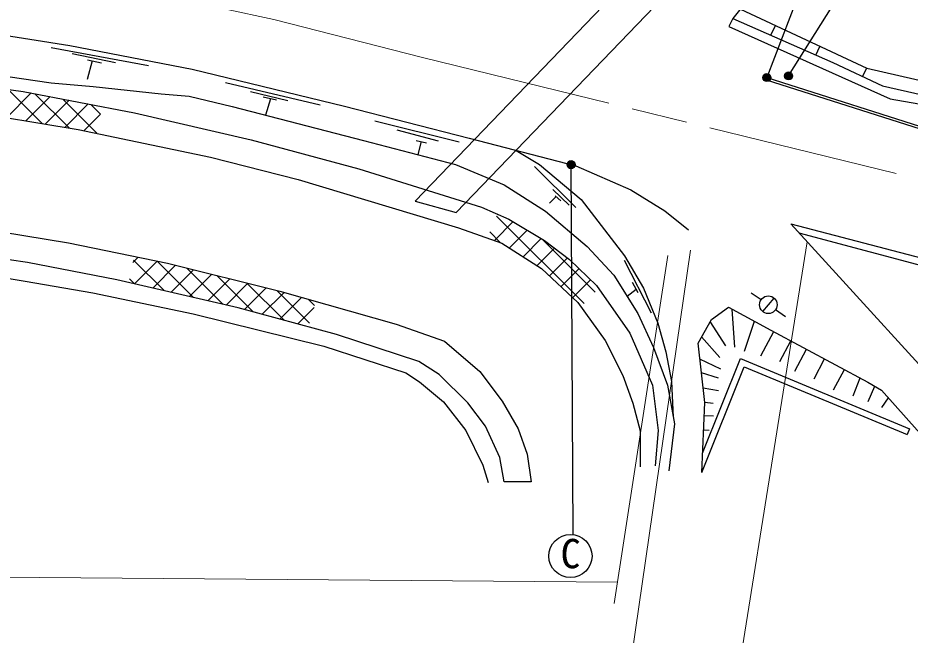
# Model space of a CAD drawing. Units: millimetres at full size, sheet at 1:1000; details may follow other scales. Extents: x -16678449 to 2543535, y -222173567 to 1714376.
# Drawn here: x 402120 to 457934, y 261573 to 300173 of the extents above; entities that cross this region are included whole.
import ezdxf
from ezdxf.enums import TextEntityAlignment as Align

# ---------------------------------------------------------------- set-up
doc = ezdxf.new("R2010")
doc.units = ezdxf.units.MM
doc.header["$LTSCALE"] = 1000
doc.linetypes.add('CHAIN', pattern=[18.5, 12, -1.5, 3.5, -1.5])
for name, color, linetype, lineweight in [('M-BGD', 7, 'Continuous', 25), ('M-BGD-EXST', 7, 'Continuous', 25), ('M-BMK', 2, 'CHAIN', 13), ('M-STR-HTXT', 7, 'Continuous', 13), ('M-STR-STR3', 7, 'Continuous', 25), ('M-STR-STRC', 7, 'Continuous', 25)]:
    doc.layers.add(name, color=color, linetype=linetype, lineweight=lineweight)
doc.styles.add('ＭＳ ゴシック', font='')
doc.styles.get('ＭＳ ゴシック').set_extended_font_data('MS Gothic')

msp = doc.modelspace()

# ---------------------------------------------------------------- hatches: boundary and pattern name
at = {"layer": 'M-BGD-EXST'}
for points in [[(449221, 296439, 0.41421), (448971, 296689, 0.41421), (448721, 296439, 1)], [(450583, 296541, 0.41421), (450333, 296791, 0.41421), (450083, 296541, 1)], [(436972, 290993, 0.41421), (436722, 291243, 0.41421), (436472, 290993, 1)]]:
    msp.add_hatch(color=256, dxfattribs=at).paths.add_polyline_path(points)

# ---------------------------------------------------------------- linework, layer by layer
at = {"layer": 'M-BGD'}
for p, q in [((449222, 299084), (449505, 299690)), ((404194, 298324), (410287, 297185)), ((452041, 297844), (452294, 298388)), ((405522, 297945), (408232, 297382)), ((406476, 297544), (407354, 297351)), ((406762, 297481), (406456, 296312)), ((454950, 296508), (455220, 297021)), ((415117, 296128), (421028, 294724)), ((402955, 295475), (401408, 293928)), ((401504, 295703), (403649, 293558)), ((403192, 295429), (405342, 293279)), ((416663, 295577), (419001, 295015)), ((404142, 295247), (402622, 293728)), ((405329, 295020), (403836, 293527)), ((404942, 295094), (407068, 292967)), ((406515, 294793), (405050, 293327)), ((406691, 294759), (407296, 294154)), ((417458, 295225), (418292, 295038)), ((417929, 295119), (417603, 294098)), ((407297, 294160), (406251, 293114)), ((424457, 293737), (429732, 292419)), ((425835, 293166), (428413, 292485)), ((427029, 292514), (427673, 292361)), ((427351, 292438), (427136, 291618)), ((434438, 290888), (437021, 288316)), ((435585, 289444), (436602, 288465)), ((435786, 289004), (435371, 288577)), ((435734, 289052), (436079, 288726)), ((432063, 287772), (437533, 282302)), ((432139, 287889), (432095, 287846)), ((433094, 287430), (431924, 286260)), ((433978, 286899), (432870, 285792)), ((431634, 286787), (432289, 286132)), ((434862, 286369), (433732, 285239)), ((434907, 286342), (438232, 283017)), ((435687, 285781), (434593, 284687)), ((409652, 285201), (409320, 284869)), ((409352, 285027), (411265, 283114)), ((410825, 284960), (409409, 283544)), ((411980, 284701), (410557, 283278)), ((410835, 284958), (413104, 282689)), ((436495, 285175), (435365, 284044)), ((440036, 285019), (441738, 281733)), ((413113, 284419), (411706, 283012)), ((412681, 284527), (414944, 282263)), ((414245, 284137), (412854, 282747)), ((437226, 284491), (436093, 283358)), ((409111, 283853), (409425, 283540)), ((415378, 283856), (414003, 282481)), ((414563, 284058), (416832, 281789)), ((416510, 283574), (415151, 282215)), ((416445, 283590), (418772, 281263)), ((437941, 283792), (436822, 282672)), ((440554, 283638), (440901, 283005)), ((417643, 283293), (416287, 281937)), ((418768, 283004), (417400, 281635)), ((418328, 283122), (420372, 281078)), ((440796, 283197), (440232, 282746)), ((419872, 282693), (418512, 281334)), ((420288, 282576), (420683, 282181)), ((448608, 282541), (447986, 282960)), ((448722, 281803), (449431, 282643)), ((420647, 282054), (419625, 281032)), ((446962, 279588), (446803, 281952)), ((449520, 281926), (450142, 281507)), ((446405, 279659), (445426, 281185)), ((447565, 279327), (448192, 281201)), ((446030, 278935), (444887, 280228)), ((448590, 279042), (449398, 280551)), ((449785, 278690), (450474, 279974)), ((450730, 278086), (451459, 279446)), ((446087, 278201), (444781, 278834)), ((451925, 277609), (452586, 278841)), ((445949, 277638), (444877, 277978)), ((453132, 276903), (453817, 278181)), ((454361, 276539), (454801, 277654)), ((445941, 276849), (444985, 277022)), ((455306, 276175), (455720, 277146)), ((456172, 275811), (456583, 276412)), ((445615, 276060), (445087, 276118)), ((445632, 275271), (445052, 275295)), ((445355, 274368), (445013, 274382)), ((457892, 274484), (457739, 274115))]:
    msp.add_line(p, q, dxfattribs=at)
for points in [[(454723, 309247), (447594, 301066), (446846, 300129), (446584, 299638), (456682, 295106), (459441, 294636), (475171, 290981), (505429, 283923), (529131, 278513), (547839, 274111), (557979, 271705)], [(323653, 299236), (332851, 299927), (343096, 300655), (354573, 301525), (361401, 301844), (366025, 301844), (372343, 301835), (380073, 301462), (389036, 300747), (395749, 299972), (405372, 298449), (413027, 296954), (422562, 294656), (430341, 292654), (437032, 290912), (440457, 289417), (442596, 288116), (444059, 286926)], [(447313, 300714), (455220, 297021), (463504, 295129), (470921, 293389), (472052, 293077), (475248, 292236), (484350, 290185), (496264, 287533), (503877, 285959)], [(446846, 300129), (453102, 297377), (456199, 295920), (467688, 293327), (478952, 290721), (491787, 287783), (507727, 284025), (521334, 280798), (528844, 279095), (540194, 276667)], [(369902, 298999), (376573, 298877), (382140, 298541), (388874, 298050), (393747, 297495), (399766, 296766), (404203, 296118), (406835, 295874), (411074, 295422), (412836, 295282), (415531, 294634), (423740, 292510), (429486, 291001), (432539, 289735), (435118, 288088), (437731, 285884), (439396, 284080), (440897, 281683), (441877, 279568), (442751, 277208), (443198, 274781), (442832, 271853)], [(372630, 298222), (378190, 298034), (385747, 297589), (394330, 296702), (402452, 295571), (409418, 294237), (416721, 292555), (423438, 290732), (431124, 288332), (432829, 287588), (435062, 286249), (436634, 285071), (438313, 283428), (440399, 280465), (441826, 277209), (442173, 274372), (441991, 272153)], [(373337, 296617), (382150, 296215), (391762, 295334), (398561, 294397), (405899, 293187), (414161, 291461), (419657, 290069), (429692, 287048), (432400, 286092), (434876, 284505), (437145, 282367), (438859, 280002), (439963, 277812), (440586, 276089), (441036, 274352), (441036, 272099)], [(433298, 291884), (434751, 290998), (437346, 288812), (440060, 285298), (441249, 283270), (442155, 281076), (442641, 279290), (443003, 277429), (443118, 275212)], [(397003, 287461), (405287, 286098), (411475, 284826), (418503, 283079), (425785, 281028), (428817, 279962), (431026, 278050), (432410, 276205), (433413, 274471), (433971, 272887), (434219, 271159), (432531, 271159), (432273, 272691), (431372, 274636), (430257, 276090), (428478, 277879), (427191, 278694), (422052, 280374), (415894, 282044), (408305, 283799), (402722, 284885), (399257, 285369)], [(462370, 274243), (450464, 287294), (468648, 282545)], [(450978, 286730), (468495, 282053), (468648, 282545), (468799, 282981), (489410, 278085), (487831, 270340), (487420, 270383)], [(370476, 286247), (375074, 286256), (383531, 285914), (393029, 285087), (399555, 284201), (402576, 283716), (406808, 282973), (413078, 281667), (421256, 279653), (426378, 277984), (427245, 277421), (428744, 276156), (430145, 274374), (431211, 272194), (431545, 271128)], [(444902, 271748), (445087, 276118), (444668, 279838), (445499, 281315), (446563, 282082), (449228, 280642), (455291, 277391), (456148, 276902), (459225, 273438)], [(444953, 272952), (447322, 278871), (457892, 274484)], [(444902, 271748), (447543, 278346), (457739, 274115)]]:
    msp.add_lwpolyline(points, dxfattribs=at)
msp.add_circle((449064, 282233), 550, dxfattribs=at)
at = {"layer": 'M-BGD-EXST'}
for p, q in [((450333, 296541), (454931, 303889)), ((451634, 303408), (448971, 296439)), ((436864, 267857), (436722, 290993))]:
    msp.add_line(p, q, dxfattribs=at)
for centre, radius in [((448971, 296439), 250), ((450333, 296541), 250), ((436722, 290993), 250), ((436683, 266519), 1350)]:
    msp.add_circle(centre, radius, dxfattribs=at)
at = {"layer": 'M-BMK'}
msp.add_lwpolyline([(223523, 296114), (227735, 296640), (231595, 296971), (241994, 297493), (255249, 298385), (277959, 299709), (312491, 302371), (329344, 303682), (344099, 304681), (351264, 305318), (356909, 305637), (366398, 305836), (376784, 305719), (383204, 305370), (390072, 304798), (399894, 303628), (408883, 302068), (418128, 300071), (427426, 297687), (478448, 285219)], dxfattribs=at)
at = {"layer": 'M-STR-HTXT'}
for p, q in [((446553, 255229), (451483, 286177)), ((439424, 263557), (442769, 285320)), ((444195, 285649), (439808, 255448)), ((439628, 264887), (333144, 265750))]:
    msp.add_line(p, q, dxfattribs=at)
at = {"layer": 'M-STR-STR3'}
for p, q in [((426970, 288701), (441218, 303511)), ((429527, 287992), (443307, 302317)), ((426970, 288701), (429527, 287992))]:
    msp.add_line(p, q, dxfattribs=at)
at = {"layer": 'M-STR-STRC'}
msp.add_line((448925, 296296), (448971, 296439), dxfattribs=at)
for points in [[(448971, 296439), (459966, 292936), (476867, 289054), (497386, 284375), (516406, 279892), (547948, 272595), (554535, 271114)], [(448925, 296296), (459927, 292791), (476833, 288908), (497352, 284228), (516372, 279746), (547915, 272449), (554503, 270968)]]:
    msp.add_lwpolyline(points, dxfattribs=at)

# ---------------------------------------------------------------- texts
at = {"layer": 'M-BGD-EXST', "style": 'ＭＳ ゴシック'}
msp.add_text('C', height=1833, rotation=358.508, dxfattribs=at).set_placement((436028, 265227), align=Align.BOTTOM_LEFT)

doc.saveas('drawing.dxf')
